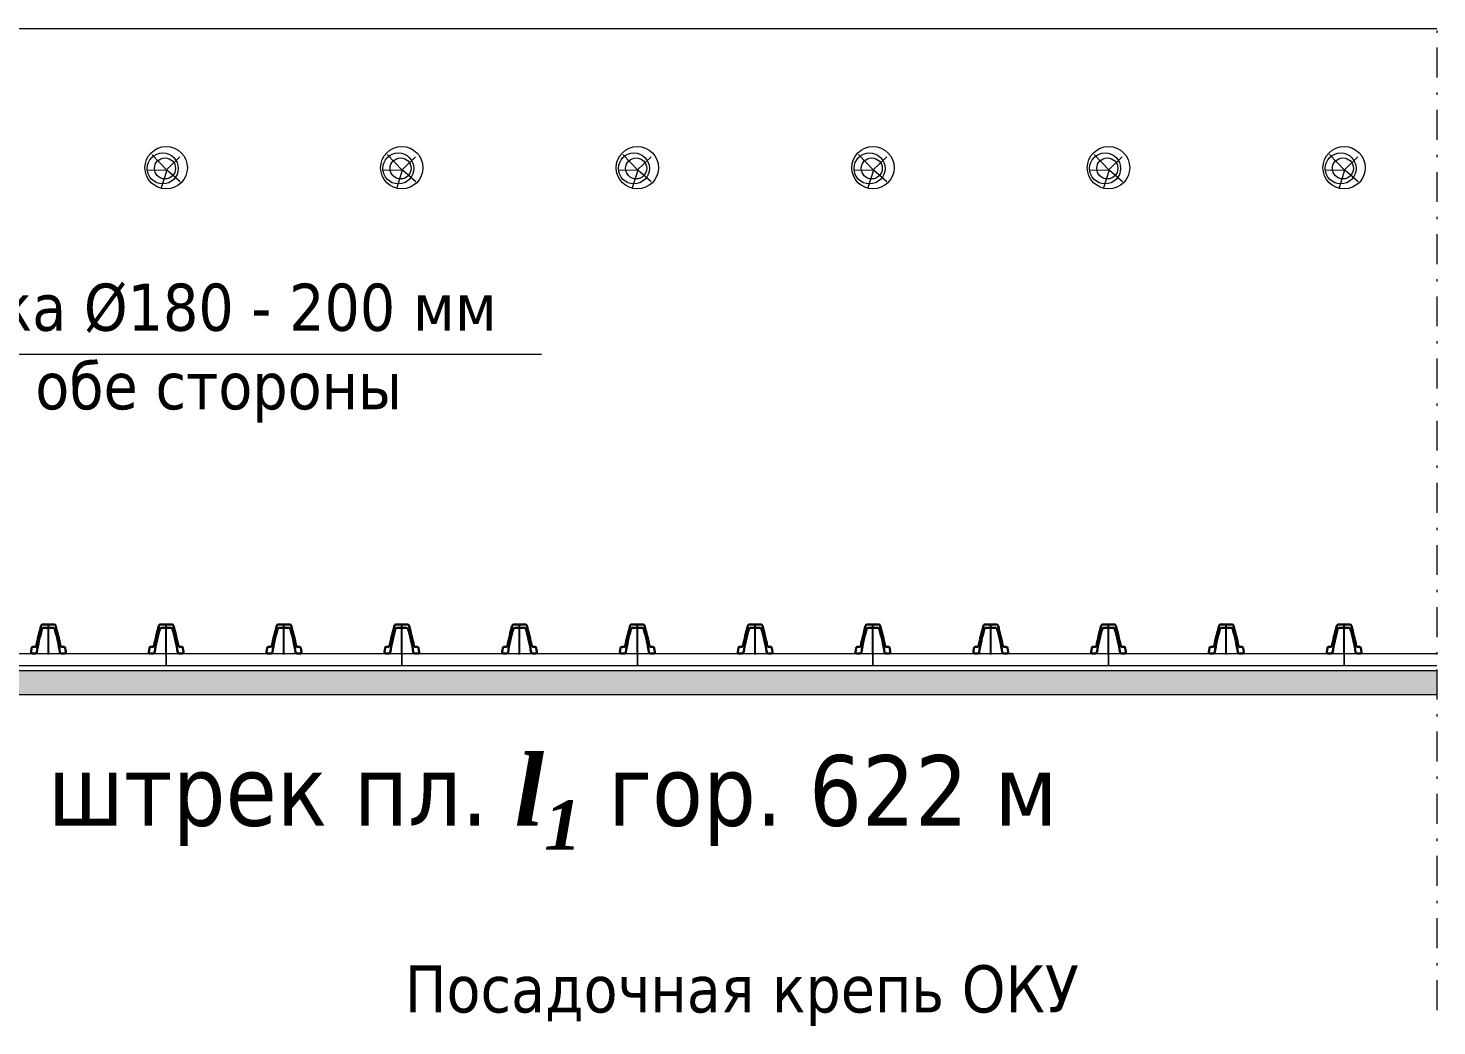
# Model space of a CAD drawing. Header units: millimetres. Extents: x 1757 to 4342, y -1901 to 53.
# Drawn here: x 4108.9 to 4168.7, y -449.4 to -407.1 of the extents above; entities that cross this region are included whole.
import ezdxf

# ---------------------------------------------------------------- set-up
doc = ezdxf.new("R2010")
doc.units = ezdxf.units.MM
doc.header["$LTSCALE"] = 0.1
doc.linetypes.add('ACAD_ISO04W100', pattern=[30, 24, -3, 0, -3])
doc.linetypes.add('DASHDOT', pattern=[25.4, 12.7, -6.35, 0, -6.35])
doc.styles.add('стиль', font='TAHOMA.TTF')
doc.dimstyles.new('Копия DIN', dxfattribs={"dimtxt": 2, "dimasz": 2.5, "dimexe": 0.5, "dimexo": 0.625, "dimtad": 0, "dimdec": 0, "dimlfac": 100, "dimzin": 4, "dimdsep": 46, "dimtxsty": 'стиль', "dimcen": 2.5, "dimclre": 256, "dimclrt": 256, "dimadec": 0, "dimazin": 2, "dimtfac": 1, "dimtdec": 0, "dimtmove": 0, "dimatfit": 3, "dimfxl": 1.25, "dimtvp": 1, "dimtolj": 1, "dimtzin": 0, "dimlwd": 0, "dimarcsym": 0})

# ---------------------------------------------------------------- blocks, each defined once
blk = doc.blocks.new('дер180')
at = {"color": 7, "lineweight": 15}
for points in [[(2531.384, -969.799), (2532.019, -970.457), (2531.784, -971.209)], [(2532.583, -969.893), (2531.995, -970.457), (2531.22, -970.48)], [(2532.589, -970.961), (2532.023, -970.465)]]:
    blk.add_lwpolyline(points, dxfattribs=at)
for centre, radius in [((2531.999, -970.356), 0.9), ((2531.854, -970.386), 0.658), ((2531.948, -970.386), 0.446)]:
    blk.add_circle(centre, radius, dxfattribs=at)

msp = doc.modelspace()

# ---------------------------------------------------------------- hatches: boundary and pattern name
at = {"lineweight": 15}
msp.add_hatch(color=8, dxfattribs=at).paths.add_polyline_path([(4030.802, -434.372), (4030.802, -435.372), (4168.734, -435.372), (4168.734, -434.372)])

# ---------------------------------------------------------------- linework, layer by layer
at = {"color": 7, "linetype": 'DASHDOT', "lineweight": 15}
msp.add_line((4168.734, -370.954), (4168.734, -449.283), dxfattribs=at)
at = {"linetype": 'Continuous', "lineweight": 13}
msp.add_line((4084.105, -407.1, 1.066), (4168.734, -407.1, 1.066), dxfattribs=at)
at = {"color": 7, "lineweight": 30}
for p, q in [((4109.547, -432.411), (4110.05, -432.411)), ((4109.62, -432.541), (4109.977, -432.541)), ((4114.547, -432.411), (4115.05, -432.411)), ((4114.62, -432.541), (4114.977, -432.541)), ((4119.547, -432.411), (4120.05, -432.411)), ((4119.62, -432.541), (4119.977, -432.541)), ((4124.547, -432.411), (4125.05, -432.411)), ((4124.62, -432.541), (4124.977, -432.541)), ((4129.547, -432.411), (4130.05, -432.411)), ((4129.62, -432.541), (4129.977, -432.541)), ((4134.547, -432.411), (4135.05, -432.411)), ((4134.62, -432.541), (4134.977, -432.541)), ((4139.547, -432.411), (4140.05, -432.411)), ((4139.62, -432.541), (4139.977, -432.541)), ((4144.547, -432.411), (4145.05, -432.411)), ((4144.62, -432.541), (4144.977, -432.541)), ((4149.547, -432.411), (4150.05, -432.411)), ((4149.62, -432.541), (4149.977, -432.541)), ((4154.547, -432.411), (4155.05, -432.411)), ((4154.62, -432.541), (4154.977, -432.541)), ((4159.547, -432.411), (4160.05, -432.411)), ((4159.62, -432.541), (4159.977, -432.541)), ((4164.547, -432.411), (4165.05, -432.411)), ((4164.62, -432.541), (4164.977, -432.541)), ((4109.061, -433.574), (4109.088, -433.393)), ((4109.137, -433.351), (4109.233, -433.351)), ((4110.364, -433.351), (4110.459, -433.351)), ((4110.536, -433.574), (4110.509, -433.393)), ((4114.061, -433.574), (4114.088, -433.393)), ((4114.137, -433.351), (4114.233, -433.351)), ((4115.364, -433.351), (4115.459, -433.351)), ((4115.536, -433.574), (4115.509, -433.393)), ((4119.061, -433.574), (4119.088, -433.393)), ((4119.137, -433.351), (4119.233, -433.351)), ((4120.364, -433.351), (4120.459, -433.351)), ((4120.536, -433.574), (4120.509, -433.393)), ((4124.061, -433.574), (4124.088, -433.393)), ((4124.137, -433.351), (4124.233, -433.351)), ((4125.364, -433.351), (4125.459, -433.351)), ((4125.536, -433.574), (4125.509, -433.393)), ((4129.061, -433.574), (4129.088, -433.393)), ((4129.137, -433.351), (4129.233, -433.351)), ((4130.364, -433.351), (4130.459, -433.351)), ((4130.536, -433.574), (4130.509, -433.393)), ((4134.061, -433.574), (4134.088, -433.393)), ((4134.137, -433.351), (4134.233, -433.351)), ((4135.364, -433.351), (4135.459, -433.351)), ((4135.536, -433.574), (4135.509, -433.393)), ((4139.061, -433.574), (4139.088, -433.393)), ((4139.137, -433.351), (4139.233, -433.351)), ((4140.364, -433.351), (4140.459, -433.351)), ((4140.536, -433.574), (4140.509, -433.393)), ((4144.061, -433.574), (4144.088, -433.393)), ((4144.137, -433.351), (4144.233, -433.351)), ((4145.364, -433.351), (4145.459, -433.351)), ((4145.536, -433.574), (4145.509, -433.393)), ((4149.061, -433.574), (4149.088, -433.393)), ((4149.137, -433.351), (4149.233, -433.351)), ((4150.364, -433.351), (4150.459, -433.351)), ((4150.536, -433.574), (4150.509, -433.393)), ((4154.061, -433.574), (4154.088, -433.393)), ((4154.137, -433.351), (4154.233, -433.351)), ((4155.364, -433.351), (4155.459, -433.351)), ((4155.536, -433.574), (4155.509, -433.393)), ((4159.061, -433.574), (4159.088, -433.393)), ((4159.137, -433.351), (4159.233, -433.351)), ((4160.364, -433.351), (4160.459, -433.351)), ((4160.536, -433.574), (4160.509, -433.393)), ((4164.061, -433.574), (4164.088, -433.393)), ((4164.137, -433.351), (4164.233, -433.351)), ((4165.364, -433.351), (4165.459, -433.351)), ((4165.536, -433.574), (4165.509, -433.393)), ((4109.121, -433.641), (4109.249, -433.641)), ((4110.348, -433.641), (4110.476, -433.641)), ((4114.121, -433.641), (4114.249, -433.641)), ((4115.348, -433.641), (4115.476, -433.641)), ((4119.121, -433.641), (4119.249, -433.641)), ((4120.348, -433.641), (4120.476, -433.641)), ((4124.121, -433.641), (4124.249, -433.641)), ((4125.348, -433.641), (4125.476, -433.641)), ((4129.121, -433.641), (4129.249, -433.641)), ((4130.348, -433.641), (4130.476, -433.641)), ((4134.121, -433.641), (4134.249, -433.641)), ((4135.348, -433.641), (4135.476, -433.641)), ((4139.121, -433.641), (4139.249, -433.641)), ((4140.348, -433.641), (4140.476, -433.641)), ((4144.121, -433.641), (4144.249, -433.641)), ((4145.348, -433.641), (4145.476, -433.641)), ((4149.121, -433.641), (4149.249, -433.641)), ((4150.348, -433.641), (4150.476, -433.641)), ((4154.121, -433.641), (4154.249, -433.641)), ((4155.348, -433.641), (4155.476, -433.641)), ((4159.121, -433.641), (4159.249, -433.641)), ((4160.348, -433.641), (4160.476, -433.641)), ((4164.121, -433.641), (4164.249, -433.641)), ((4165.348, -433.641), (4165.476, -433.641))]:
    msp.add_line(p, q, dxfattribs=at)
at = {"color": 7, "linetype": 'ACAD_ISO04W100'}
for p, q in [((4109.798, -433.673), (4109.798, -432.378)), ((4114.798, -433.673), (4114.798, -432.378)), ((4119.798, -433.673), (4119.798, -432.378)), ((4124.798, -433.673), (4124.798, -432.378)), ((4129.798, -433.673), (4129.798, -432.378)), ((4134.798, -433.673), (4134.798, -432.378)), ((4139.798, -433.673), (4139.798, -432.378)), ((4144.798, -433.673), (4144.798, -432.378)), ((4149.798, -433.673), (4149.798, -432.378)), ((4154.798, -433.673), (4154.798, -432.378)), ((4159.798, -433.673), (4159.798, -432.378)), ((4164.798, -433.673), (4164.798, -432.378))]:
    msp.add_line(p, q, dxfattribs=at)
at = {"color": 7, "lineweight": 15}
for points in [[(4104.798, -433.652), (4104.798, -434.152), (4114.798, -434.152), (4114.798, -433.652), (4104.798, -433.652)], [(4114.798, -433.652), (4114.798, -434.152), (4124.798, -434.152), (4124.798, -433.652), (4114.798, -433.652)], [(4124.798, -433.652), (4124.798, -434.152), (4134.798, -434.152), (4134.798, -433.652), (4124.798, -433.652)], [(4134.798, -433.652), (4134.798, -434.152), (4144.798, -434.152), (4144.798, -433.652), (4134.798, -433.652)], [(4144.798, -433.652), (4144.798, -434.152), (4154.798, -434.152), (4154.798, -433.652), (4144.798, -433.652)], [(4154.798, -433.652), (4154.798, -434.152), (4164.798, -434.152), (4164.798, -433.652), (4154.798, -433.652)], [(4164.798, -433.652), (4164.798, -434.152), (4168.734, -434.152)], [(4168.734, -433.652), (4164.798, -433.652)], [(4168.734, -434.372), (4030.802, -434.372)], [(4030.802, -435.372), (4168.734, -435.372)]]:
    msp.add_lwpolyline(points, dxfattribs=at)
at = {"color": 7, "lineweight": 30}
for centre, radius, start, end in [((4128.392, -437.485), 19.561, 165.10157, 167.68365), ((4116.624, -434.692), 7.398, 163.67871, 171.43963), ((4109.547, -432.471), 0.06, 88.60642, 165.23932), ((4109.62, -432.641), 0.1, 86.3514, 163.46478), ((4109.977, -432.641), 0.1, 16.53522, 93.6486), ((4110.05, -432.471), 0.06, 14.76068, 91.39358), ((4102.973, -434.692), 7.398, 8.56037, 16.32129), ((4091.204, -437.485), 19.561, 12.31635, 14.89843), ((4133.392, -437.485), 19.561, 165.10157, 167.68365), ((4121.624, -434.692), 7.398, 163.67871, 171.43963), ((4114.547, -432.471), 0.06, 88.60642, 165.23932), ((4114.62, -432.641), 0.1, 86.3514, 163.46478), ((4114.977, -432.641), 0.1, 16.53522, 93.6486), ((4115.05, -432.471), 0.06, 14.76068, 91.39358), ((4107.973, -434.692), 7.398, 8.56037, 16.32129), ((4096.204, -437.485), 19.561, 12.31635, 14.89843), ((4138.392, -437.485), 19.561, 165.10157, 167.68365), ((4126.624, -434.692), 7.398, 163.67871, 171.43963), ((4119.547, -432.471), 0.06, 88.60642, 165.23932), ((4119.62, -432.641), 0.1, 86.3514, 163.46478), ((4119.977, -432.641), 0.1, 16.53522, 93.6486), ((4120.05, -432.471), 0.06, 14.76068, 91.39358), ((4112.973, -434.692), 7.398, 8.56037, 16.32129), ((4101.204, -437.485), 19.561, 12.31635, 14.89843), ((4143.392, -437.485), 19.561, 165.10157, 167.68365), ((4131.624, -434.692), 7.398, 163.67871, 171.43963), ((4124.547, -432.471), 0.06, 88.60642, 165.23932), ((4124.62, -432.641), 0.1, 86.3514, 163.46478), ((4124.977, -432.641), 0.1, 16.53522, 93.6486), ((4125.05, -432.471), 0.06, 14.76068, 91.39358), ((4117.973, -434.692), 7.398, 8.56037, 16.32129), ((4106.204, -437.485), 19.561, 12.31635, 14.89843), ((4148.392, -437.485), 19.561, 165.10157, 167.68365), ((4136.624, -434.692), 7.398, 163.67871, 171.43963), ((4129.547, -432.471), 0.06, 88.60642, 165.23932), ((4129.62, -432.641), 0.1, 86.3514, 163.46478), ((4129.977, -432.641), 0.1, 16.53522, 93.6486), ((4130.05, -432.471), 0.06, 14.76068, 91.39358), ((4122.973, -434.692), 7.398, 8.56037, 16.32129), ((4111.204, -437.485), 19.561, 12.31635, 14.89843), ((4153.392, -437.485), 19.561, 165.10157, 167.68365), ((4141.624, -434.692), 7.398, 163.67871, 171.43963), ((4134.547, -432.471), 0.06, 88.60642, 165.23932), ((4134.62, -432.641), 0.1, 86.3514, 163.46478), ((4134.977, -432.641), 0.1, 16.53522, 93.6486), ((4135.05, -432.471), 0.06, 14.76068, 91.39358), ((4127.973, -434.692), 7.398, 8.56037, 16.32129), ((4116.204, -437.485), 19.561, 12.31635, 14.89843), ((4158.392, -437.485), 19.561, 165.10157, 167.68365), ((4146.624, -434.692), 7.398, 163.67871, 171.43963), ((4139.547, -432.471), 0.06, 88.60642, 165.23932), ((4139.62, -432.641), 0.1, 86.3514, 163.46478), ((4139.977, -432.641), 0.1, 16.53522, 93.6486), ((4140.05, -432.471), 0.06, 14.76068, 91.39358), ((4132.973, -434.692), 7.398, 8.56037, 16.32129), ((4121.204, -437.485), 19.561, 12.31635, 14.89843), ((4163.392, -437.485), 19.561, 165.10157, 167.68365), ((4151.624, -434.692), 7.398, 163.67871, 171.43963), ((4144.547, -432.471), 0.06, 88.60642, 165.23932), ((4144.62, -432.641), 0.1, 86.3514, 163.46478), ((4144.977, -432.641), 0.1, 16.53522, 93.6486), ((4145.05, -432.471), 0.06, 14.76068, 91.39358), ((4137.973, -434.692), 7.398, 8.56037, 16.32129), ((4126.204, -437.485), 19.561, 12.31635, 14.89843), ((4168.392, -437.485), 19.561, 165.10157, 167.68365), ((4156.624, -434.692), 7.398, 163.67871, 171.43963), ((4149.547, -432.471), 0.06, 88.60642, 165.23932), ((4149.62, -432.641), 0.1, 86.3514, 163.46478), ((4149.977, -432.641), 0.1, 16.53522, 93.6486), ((4150.05, -432.471), 0.06, 14.76068, 91.39358), ((4142.973, -434.692), 7.398, 8.56037, 16.32129), ((4131.204, -437.485), 19.561, 12.31635, 14.89843), ((4173.392, -437.485), 19.561, 165.10157, 167.68365), ((4161.624, -434.692), 7.398, 163.67871, 171.43963), ((4154.547, -432.471), 0.06, 88.60642, 165.23932), ((4154.62, -432.641), 0.1, 86.3514, 163.46478), ((4154.977, -432.641), 0.1, 16.53522, 93.6486), ((4155.05, -432.471), 0.06, 14.76068, 91.39358), ((4147.973, -434.692), 7.398, 8.56037, 16.32129), ((4136.204, -437.485), 19.561, 12.31635, 14.89843), ((4178.392, -437.485), 19.561, 165.10157, 167.68365), ((4166.624, -434.692), 7.398, 163.67871, 171.43963), ((4159.547, -432.471), 0.06, 88.60642, 165.23932), ((4159.62, -432.641), 0.1, 86.3514, 163.46478), ((4159.977, -432.641), 0.1, 16.53522, 93.6486), ((4160.05, -432.471), 0.06, 14.76068, 91.39358), ((4152.973, -434.692), 7.398, 8.56037, 16.32129), ((4141.204, -437.485), 19.561, 12.31635, 14.89843), ((4183.392, -437.485), 19.561, 165.10157, 167.68365), ((4171.624, -434.692), 7.398, 163.67871, 171.43963), ((4164.547, -432.471), 0.06, 88.60642, 165.23932), ((4164.62, -432.641), 0.1, 86.3514, 163.46478), ((4164.977, -432.641), 0.1, 16.53522, 93.6486), ((4165.05, -432.471), 0.06, 14.76068, 91.39358), ((4157.973, -434.692), 7.398, 8.56037, 16.32129), ((4146.204, -437.485), 19.561, 12.31635, 14.89843), ((4109.137, -433.401), 0.05, 89.56275, 172.64118), ((4109.233, -433.301), 0.05, 270, 348.24688), ((4110.364, -433.301), 0.05, 191.75312, 270), ((4110.459, -433.401), 0.05, 7.35882, 90.43725), ((4114.137, -433.401), 0.05, 89.56275, 172.64118), ((4114.233, -433.301), 0.05, 270, 348.24688), ((4115.364, -433.301), 0.05, 191.75312, 270), ((4115.459, -433.401), 0.05, 7.35882, 90.43725), ((4119.137, -433.401), 0.05, 89.56275, 172.64118), ((4119.233, -433.301), 0.05, 270, 348.24688), ((4120.364, -433.301), 0.05, 191.75312, 270), ((4120.459, -433.401), 0.05, 7.35882, 90.43725), ((4124.137, -433.401), 0.05, 89.56275, 172.64118), ((4124.233, -433.301), 0.05, 270, 348.24688), ((4125.364, -433.301), 0.05, 191.75312, 270), ((4125.459, -433.401), 0.05, 7.35882, 90.43725), ((4129.137, -433.401), 0.05, 89.56275, 172.64118), ((4129.233, -433.301), 0.05, 270, 348.24688), ((4130.364, -433.301), 0.05, 191.75312, 270), ((4130.459, -433.401), 0.05, 7.35882, 90.43725), ((4134.137, -433.401), 0.05, 89.56275, 172.64118), ((4134.233, -433.301), 0.05, 270, 348.24688), ((4135.364, -433.301), 0.05, 191.75312, 270), ((4135.459, -433.401), 0.05, 7.35882, 90.43725), ((4139.137, -433.401), 0.05, 89.56275, 172.64118), ((4139.233, -433.301), 0.05, 270, 348.24688), ((4140.364, -433.301), 0.05, 191.75312, 270), ((4140.459, -433.401), 0.05, 7.35882, 90.43725), ((4144.137, -433.401), 0.05, 89.56275, 172.64118), ((4144.233, -433.301), 0.05, 270, 348.24688), ((4145.364, -433.301), 0.05, 191.75312, 270), ((4145.459, -433.401), 0.05, 7.35882, 90.43725), ((4149.137, -433.401), 0.05, 89.56275, 172.64118), ((4149.233, -433.301), 0.05, 270, 348.24688), ((4150.364, -433.301), 0.05, 191.75312, 270), ((4150.459, -433.401), 0.05, 7.35882, 90.43725), ((4154.137, -433.401), 0.05, 89.56275, 172.64118), ((4154.233, -433.301), 0.05, 270, 348.24688), ((4155.364, -433.301), 0.05, 191.75312, 270), ((4155.459, -433.401), 0.05, 7.35882, 90.43725), ((4159.137, -433.401), 0.05, 89.56275, 172.64118), ((4159.233, -433.301), 0.05, 270, 348.24688), ((4160.364, -433.301), 0.05, 191.75312, 270), ((4160.459, -433.401), 0.05, 7.35882, 90.43725), ((4164.137, -433.401), 0.05, 89.56275, 172.64118), ((4164.233, -433.301), 0.05, 270, 348.24688), ((4165.364, -433.301), 0.05, 191.75312, 270), ((4165.459, -433.401), 0.05, 7.35882, 90.43725), ((4109.121, -433.581), 0.06, 169.98289, 270.59405), ((4109.249, -433.581), 0.06, 270, 351.81077), ((4110.348, -433.581), 0.06, 188.18923, 270), ((4110.476, -433.581), 0.06, 269.40595, 10.01711), ((4114.121, -433.581), 0.06, 169.98289, 270.59405), ((4114.249, -433.581), 0.06, 270, 351.81077), ((4115.348, -433.581), 0.06, 188.18923, 270), ((4115.476, -433.581), 0.06, 269.40595, 10.01711), ((4119.121, -433.581), 0.06, 169.98289, 270.59405), ((4119.249, -433.581), 0.06, 270, 351.81077), ((4120.348, -433.581), 0.06, 188.18923, 270), ((4120.476, -433.581), 0.06, 269.40595, 10.01711), ((4124.121, -433.581), 0.06, 169.98289, 270.59405), ((4124.249, -433.581), 0.06, 270, 351.81077), ((4125.348, -433.581), 0.06, 188.18923, 270), ((4125.476, -433.581), 0.06, 269.40595, 10.01711), ((4129.121, -433.581), 0.06, 169.98289, 270.59405), ((4129.249, -433.581), 0.06, 270, 351.81077), ((4130.348, -433.581), 0.06, 188.18923, 270), ((4130.476, -433.581), 0.06, 269.40595, 10.01711), ((4134.121, -433.581), 0.06, 169.98289, 270.59405), ((4134.249, -433.581), 0.06, 270, 351.81077), ((4135.348, -433.581), 0.06, 188.18923, 270), ((4135.476, -433.581), 0.06, 269.40595, 10.01711), ((4139.121, -433.581), 0.06, 169.98289, 270.59405), ((4139.249, -433.581), 0.06, 270, 351.81077), ((4140.348, -433.581), 0.06, 188.18923, 270), ((4140.476, -433.581), 0.06, 269.40595, 10.01711), ((4144.121, -433.581), 0.06, 169.98289, 270.59405), ((4144.249, -433.581), 0.06, 270, 351.81077), ((4145.348, -433.581), 0.06, 188.18923, 270), ((4145.476, -433.581), 0.06, 269.40595, 10.01711), ((4149.121, -433.581), 0.06, 169.98289, 270.59405), ((4149.249, -433.581), 0.06, 270, 351.81077), ((4150.348, -433.581), 0.06, 188.18923, 270), ((4150.476, -433.581), 0.06, 269.40595, 10.01711), ((4154.121, -433.581), 0.06, 169.98289, 270.59405), ((4154.249, -433.581), 0.06, 270, 351.81077), ((4155.348, -433.581), 0.06, 188.18923, 270), ((4155.476, -433.581), 0.06, 269.40595, 10.01711), ((4159.121, -433.581), 0.06, 169.98289, 270.59405), ((4159.249, -433.581), 0.06, 270, 351.81077), ((4160.348, -433.581), 0.06, 188.18923, 270), ((4160.476, -433.581), 0.06, 269.40595, 10.01711), ((4164.121, -433.581), 0.06, 169.98289, 270.59405), ((4164.249, -433.581), 0.06, 270, 351.81077), ((4165.348, -433.581), 0.06, 188.18923, 270), ((4165.476, -433.581), 0.06, 269.40595, 10.01711)]:
    msp.add_arc(centre, radius, start, end, dxfattribs=at)

# ---------------------------------------------------------------- block references
at = {"color": 7, "lineweight": 15}
for p in [(1582.8, 557.345), (1592.8, 557.345), (1602.8, 557.345), (1612.8, 557.345), (1622.8, 557.345), (1632.8, 557.345)]:
    msp.add_blockref('дер180', p, dxfattribs=at)

# ---------------------------------------------------------------- texts
at = {"color": 7, "attachment_point": 1, "style": 'стиль'}
for s, insert, char_height, width in [('\\pi7.8541;Крепь усиления деревянная стойка Ø180 - 200 мм\\P\\pi11.514;30 м от окна очистного забоя в обе стороны', (4057.901, -417.934), 2, 79.3281), ('\\A1;\\pi7.6505;Северный групповой конвейерный штрек пл. {\\fTimes New Roman|b1|i1|c0|p18;l\\H0.7x;\\S^ 1;\\H1.4286x; }гор. 622 м', (4035.623, -437.951), 3, 125.89643), ('\\pi25.156;Посадочная крепь ОКУ', (4099.768, -446.876), 2, 79.3281)]:
    msp.add_mtext(s, dxfattribs=dict(at, insert=insert, char_height=char_height, width=width))

# ---------------------------------------------------------------- leaders
at = {"color": 7, "lineweight": 0}
msp.add_leader([(4055.207, -413.162), (4064.136, -420.928), (4130.732, -420.928)], dimstyle='Копия DIN', override={"dimtxt": 1.2, "dimasz": 1.5, "dimgap": 0.625, "dimtad": 0}, dxfattribs=at)

doc.saveas('drawing.dxf')
